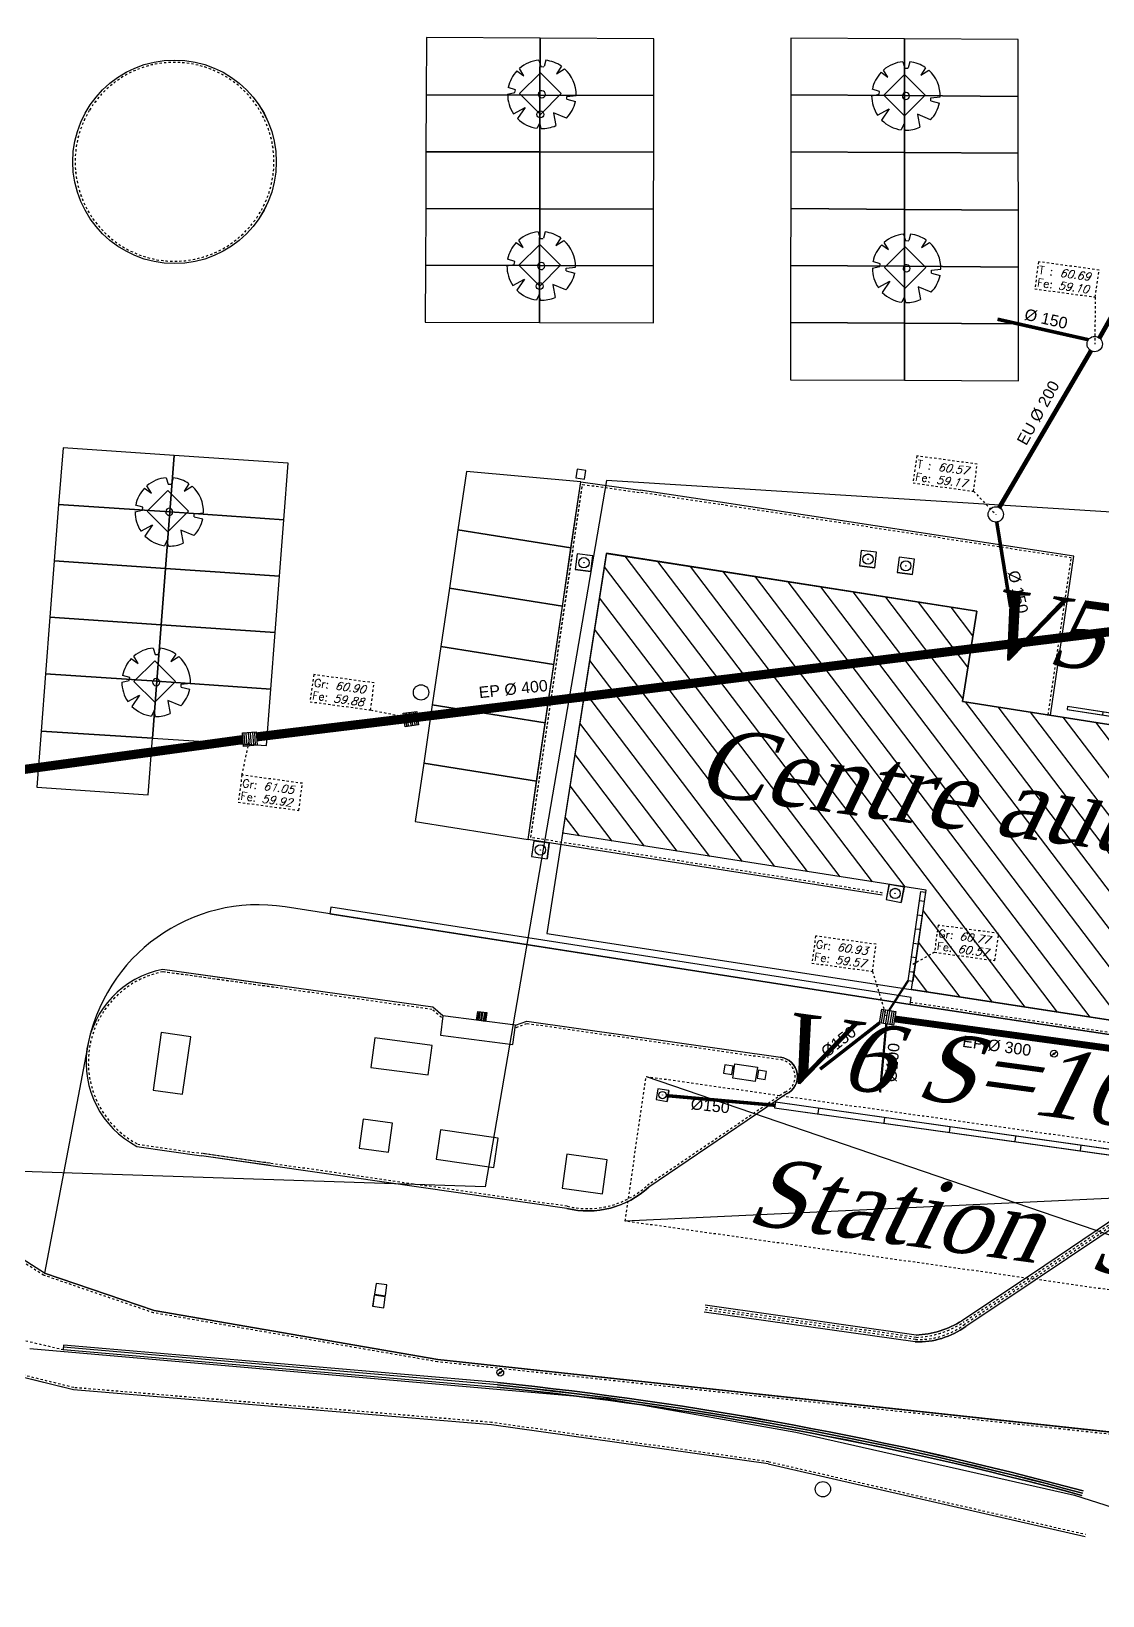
# Model space of a CAD drawing. Header units: metres. Extents: x 19 to 585, y 0 to 337.
# Drawn here: x 355.7 to 402.6, y 74.4 to 142.8 of the extents above; entities that cross this region are included whole.
import ezdxf

# ---------------------------------------------------------------- set-up
doc = ezdxf.new("R2010")
doc.units = ezdxf.units.M
doc.header["$LTSCALE"] = 0.01
doc.linetypes.add('CACHE', pattern=[0.375, 0.25, -0.125])
doc.linetypes.add('FANTOME', pattern=[2.5, 1.25, -0.25, 0.25, -0.25, 0.25, -0.25])
for name, color, linetype in [('BATIMENTS', 1, 'Continuous'), ('DIA', 12, 'Continuous'), ('HACHURES', 7, 'Continuous'), ('PARCELLES', 240, 'Continuous'), ('PARKINGS', 4, 'Continuous'), ('RESEAUX-EU-EP', 131, 'FANTOME'), ('Tempo_Doublon_Point', 7, 'Continuous'), ('TEXTES', 6, 'Continuous'), ('VEGETATION', 70, 'Continuous'), ('VOIRIES', 7, 'Continuous'), ('VOIRIES_temp', 7, 'Continuous')]:
    doc.layers.add(name, color=color, linetype=linetype)
doc.layers.add('CONTOURS', color=10, linetype='Continuous', plot=False)
doc.layers.add('CONTOURS3', color=40, linetype='Continuous', plot=False)
doc.styles.add('2', font='times.ttf', dxfattribs={"oblique": 18})
doc.styles.add('9', font='arial.ttf')
doc.styles.add('ROMANC', font='romanc')
doc.styles.add('ROMANS', font='romans')

# ---------------------------------------------------------------- blocks, each defined once
blk = doc.blocks.new('14')
for p, q in [((0.105, 0.947), (0.105, 0.053)), ((0.263, 0.053), (0.263, 0.947)), ((0.421, 0.947), (0.421, 0.053)), ((0.579, 0.053), (0.579, 0.947)), ((0.737, 0.947), (0.737, 0.053)), ((0.895, 0.053), (0.895, 0.947))]:
    blk.add_line(p, q)
blk.add_lwpolyline([(1, 1), (1, 0), (0, 0), (0, 1)], close=True)
blk = doc.blocks.new('108')
blk.add_circle((0, 0), 0.5)
blk = doc.blocks.new('12')
blk.add_lwpolyline([(0, 0), (1, 0), (1, 1), (0, 1)], close=True)
blk = doc.blocks.new('25')
for p, q in [((0.08, 0.06), (0.38, 0.32)), ((-0.08, -0.06), (-0.38, -0.32))]:
    blk.add_line(p, q)
for radius in [0.5, 0.1]:
    blk.add_circle((0, 0), radius)
blk = doc.blocks.new('18')
at = {"linetype": 'ByBlock'}
for p, q in [((0, 0), (0, 0.375)), ((1, 0), (1, 0.375))]:
    blk.add_line(p, q, dxfattribs=at)
at = {"flags": 128}
for points in [[(0, 0), (0, 1)], [(1, 0), (1, 1)]]:
    blk.add_lwpolyline(points, dxfattribs=at)
blk.add_lwpolyline([(0, 0), (1, 0), (1, 1), (0, 1)], close=True)
for radius in [0.33, 0.0125]:
    blk.add_circle((0.5, 0.5), radius)
blk = doc.blocks.new('116')
blk.add_circle((0, 0), 0.5)
blk = doc.blocks.new('5')
blk.add_circle((0, 0), 0.15)
blk = doc.blocks.new('89')
for p, q in [((-0.062, 0.496), (-0.031, 0.403)), ((0.038, 0.499), (0.016, 0.408)), ((-0.376, 0.33), (-0.272, 0.262)), ((-0.272, 0.262), (-0.342, 0.365)), ((-0.031, 0.403), (0.016, 0.403)), ((0.27, 0.421), (0.204, 0.309)), ((0.204, 0.309), (0.318, 0.386)), ((-0.5, -0.017), (-0.393, 0.01)), ((-0.387, 0.052), (-0.494, 0.08)), ((-0.393, 0.01), (-0.387, 0.052)), ((0.366, -0.016), (0.5, 0.004)), ((-0.402, -0.298), (-0.236, -0.199)), ((-0.236, -0.199), (-0.341, -0.366)), ((0.366, -0.058), (0.366, -0.016)), ((0.366, -0.058), (0.493, -0.085)), ((-0.016, -0.414), (-0.05, -0.498)), ((0.008, -0.5), (-0.016, -0.414)), ((0.373, -0.333), (0.178, -0.262)), ((0.178, -0.267), (0.221, -0.449))]:
    blk.add_line(p, q)
for radius, start, end in [(0.5, 97.1282, 133.1389), (0.5, 57.2576, 85.6909), (0.5, 138.6794, 170.7569), (0.5, 0.5061, 50.5565), (0.052, 90.001, 270.001), (0.052, 269.999, 89.999), (0.5, 181.9896, 216.5435), (0.5, 318.2406, 350.2558), (0.5, 226.9795, 264.292), (0.5, 270.9307, 296.2059)]:
    blk.add_arc((0, 0), radius, start, end)
blk = doc.blocks.new('Ct2')
blk.add_lwpolyline([(0, 0), (2.673, 0), (2.673, 1.195), (0, 1.195)], close=True)
at = {"style": 'ROMANC'}
for s, p in [('T :', (0.068, 0.678)), ('Fe:', (0.068, 0.12))]:
    blk.add_text(s, height=0.35, dxfattribs=at).set_placement(p)
at = {"style": 'ROMANS', "oblique": 18, "flags": 4}
for tag, p in [('TAMPON', (0.996, 0.678)), ('FE', (0.996, 0.118))]:
    blk.add_attdef(tag, p, '', height=0.35, dxfattribs=at)
blk = doc.blocks.new('Gt2')
blk.add_lwpolyline([(0, 0), (2.673, 0), (2.673, 1.195), (0, 1.195)], close=True)
at = {"style": 'ROMANC'}
for s, p in [('Gr:', (0.068, 0.678)), ('Fe:', (0.068, 0.12))]:
    blk.add_text(s, height=0.35, dxfattribs=at).set_placement(p)
at = {"style": 'ROMANS', "oblique": 18, "flags": 4}
for tag, p in [('TAMPON', (0.996, 0.678)), ('FE', (0.996, 0.118))]:
    blk.add_attdef(tag, p, '', height=0.35, dxfattribs=at)

msp = doc.modelspace()

# ---------------------------------------------------------------- hatches: boundary and pattern name
at = {"layer": 'HACHURES'}
h = msp.add_hatch(dxfattribs=at)
h.set_pattern_fill('_USER', color=256, angle=127.23401, style=0, pattern_type=0)
h.set_pattern_definition([(127.23401086, (48295.0689, -734406.4977), (-0.7961708868, -0.6050718296), [])])
h.paths.add_polyline_path([(396.5, 113.498), (397.119, 117.44), (380.921, 119.972), (379, 107.725), (394.904, 105.236), (394.264, 100.892), (410.181, 98.44), (410.9, 102.763), (414.975, 102.186), (416.269, 110.393)])

# ---------------------------------------------------------------- linework, layer by layer
at = {"layer": 'BATIMENTS'}
msp.add_lwpolyline([(410.181, 98.44), (394.264, 100.892), (394.904, 105.236), (379, 107.725), (380.921, 119.972), (397.119, 117.44), (396.5, 113.498), (416.269, 110.393), (414.975, 102.186), (410.9, 102.763)], close=True, dxfattribs=at)
at = {"layer": 'BATIMENTS', "linetype": 'CACHE'}
msp.add_lwpolyline([(415.012, 86.032), (381.737, 90.76), (382.648, 97.089), (415.923, 92.361)], close=True, dxfattribs=at)
at = {"layer": 'CONTOURS'}
msp.add_lwpolyline([(341.639, 173.882), (356.348, 173.882), (356.348, 184.183), (387.119, 184.183), (476.155, 172.831), (475.992, 168.614), (490.278, 167.803), (490.278, 138.125), (454.624, 119.148), (435.114, 119.21), (434.5, 145.519), (417.707, 145.314), (417.912, 120.848), (380.916, 123.165), (375.615, 92.26), (310.379, 94.419)], dxfattribs=at)
at = {"layer": 'CONTOURS3'}
msp.add_lwpolyline([(341.639, 173.882), (356.348, 173.882), (356.348, 184.183), (387.119, 184.183), (476.155, 172.831), (475.992, 168.614), (490.278, 167.803), (490.278, 138.125), (454.624, 119.148), (435.114, 119.21), (434.5, 145.519), (417.707, 145.314), (417.912, 120.848), (380.916, 123.165), (375.615, 92.26), (310.379, 94.419)], dxfattribs=at)
msp.add_lwpolyline([(410.181, 98.44), (394.264, 100.892), (394.904, 105.236), (379, 107.725), (380.921, 119.972), (397.119, 117.44), (396.5, 113.498), (416.269, 110.393), (414.975, 102.186), (410.9, 102.763)], close=True, dxfattribs=at)
at = {"layer": 'CONTOURS3', "linetype": 'CACHE'}
msp.add_lwpolyline([(415.012, 86.032), (381.737, 90.76), (382.648, 97.089), (415.923, 92.361)], close=True, dxfattribs=at)
at = {"layer": 'DIA', "flags": 128}
msp.add_lwpolyline([(378.314, 103.349), (410.181, 98.44), (410.9, 102.763), (414.975, 102.186), (416.269, 110.393), (396.5, 113.498), (397.119, 117.44), (380.923, 119.981), (378.314, 103.349)], close=True, dxfattribs=at)
msp.add_lwpolyline([(366.859, 104.507, 0.40871), (358.184, 98.297), (356.33, 88.482), (361.119, 86.844), (373.538, 84.704), (395.015, 82.389), (416.491, 80.073), (443.818, 93.418), (446.885, 103.498), (439.996, 107.765), (423.522, 111.894), (421.815, 101.521, -0.3409), (421.067, 100.823), (410.364, 97.801), (394.207, 100.242)], format="xyb", close=True, dxfattribs=at)
at = {"layer": 'HACHURES', "flags": 128}
for points in [[(382.648, 97.089), (415.012, 86.032)], [(415.923, 92.361), (381.737, 90.76)]]:
    msp.add_lwpolyline(points, dxfattribs=at)
at = {"layer": 'PARCELLES'}
msp.add_lwpolyline([(355.679, 85.192), (380.975, 82.981), (389.211, 81.528), (401.393, 78.769), (409.128, 76.31), (412.861, 75.496), (416.35, 74.948), (420.357, 74.43), (423.839, 74.371), (427.712, 74.898), (429.705, 75.564), (431.239, 76.064), (437.23, 80.114)], dxfattribs=at)
at = {"layer": 'PARKINGS'}
for points in [[(378.013, 142.518), (373.037, 142.544), (373.027, 140.031), (378.007, 140.018)], [(382.99, 142.491), (378.013, 142.518), (378.007, 140.018), (382.987, 140.005)], [(393.962, 142.486), (388.992, 142.52), (388.988, 140.032), (393.961, 139.998)], [(398.932, 142.452), (393.962, 142.486), (393.961, 139.998), (398.935, 139.963)], [(378.007, 140.018), (373.027, 140.031), (373.017, 137.546), (378.001, 137.533)], [(382.987, 140.005), (378.007, 140.018), (378.001, 137.533), (382.985, 137.52)], [(393.961, 139.998), (388.988, 140.032), (388.984, 137.543), (393.961, 137.509)], [(398.935, 139.963), (393.961, 139.998), (393.961, 137.509), (398.938, 137.475)], [(378.001, 137.533), (373.017, 137.546), (373.007, 135.06), (377.995, 135.047)], [(382.985, 137.52), (378.001, 137.533), (377.995, 135.047), (382.982, 135.034)], [(393.961, 137.509), (388.984, 137.543), (388.98, 135.055), (393.96, 135.021)], [(398.938, 137.475), (393.961, 137.509), (393.96, 135.021), (398.941, 134.986)], [(377.995, 135.047), (373.007, 135.06), (372.997, 132.575), (377.988, 132.561)], [(382.982, 135.034), (377.995, 135.047), (377.988, 132.561), (382.98, 132.548)], [(393.96, 135.021), (388.98, 135.055), (388.976, 132.566), (393.96, 132.532)], [(398.941, 134.986), (393.96, 135.021), (393.96, 132.532), (398.945, 132.498)], [(377.988, 132.561), (372.997, 132.575), (372.987, 130.089), (377.982, 130.076)], [(382.98, 132.548), (377.988, 132.561), (377.982, 130.076), (382.978, 130.063)], [(393.96, 132.532), (388.976, 132.566), (388.972, 130.078), (393.96, 130.043)], [(398.945, 132.498), (393.96, 132.532), (393.96, 130.043), (398.948, 130.009)], [(393.96, 130.043), (388.972, 130.078), (388.968, 127.567), (393.959, 127.544)], [(398.948, 130.009), (393.96, 130.043), (393.959, 127.544), (398.951, 127.521)], [(362.002, 124.256), (357.134, 124.588), (356.943, 122.118), (361.812, 121.786)], [(366.984, 123.917), (362.002, 124.256), (361.812, 121.786), (366.794, 121.447)], [(379.788, 123.104), (374.794, 123.557), (374.419, 121.006), (379.364, 120.218)], [(361.812, 121.786), (356.943, 122.118), (356.751, 119.648), (361.622, 119.316)], [(366.794, 121.447), (361.812, 121.786), (361.622, 119.316), (366.604, 118.977)], [(379.364, 120.218), (374.419, 121.006), (374.043, 118.455), (378.988, 117.666)], [(361.622, 119.316), (356.751, 119.648), (356.56, 117.178), (361.432, 116.846)], [(366.604, 118.977), (361.622, 119.316), (361.432, 116.846), (366.415, 116.507)], [(378.988, 117.666), (374.043, 118.455), (373.668, 115.903), (378.613, 115.115)], [(361.432, 116.846), (356.56, 117.178), (356.368, 114.708), (361.242, 114.376)], [(366.415, 116.507), (361.432, 116.846), (361.242, 114.376), (366.225, 114.037)], [(378.613, 115.115), (373.668, 115.903), (373.292, 113.352), (378.237, 112.563)], [(361.242, 114.376), (356.368, 114.708), (356.173, 112.193), (361.051, 111.883)], [(366.225, 114.037), (361.242, 114.376), (361.051, 111.883), (366.035, 111.567)], [(378.237, 112.563), (373.292, 113.352), (372.917, 110.801), (377.862, 110.012)], [(361.051, 111.883), (356.173, 112.193), (355.983, 109.744), (360.86, 109.405)], [(377.862, 110.012), (372.917, 110.801), (372.541, 108.249), (377.486, 107.461)]]:
    msp.add_lwpolyline(points, close=True, dxfattribs=at)
at = {"layer": 'RESEAUX-EU-EP', "flags": 128}
for points, const_width in [([(402.489, 129.394), (417.04, 155.249)], 0.2), ([(402.005, 129.32), (398.029, 130.218)], 0.156), ([(398.105, 121.979), (402.12, 128.838)], 0.2), ([(397.995, 121.348), (398.599, 117.638)], 0.156), ([(372.65, 112.802), (410.315, 117.455)], 0.4), ([(365.6, 111.943), (372.65, 112.802)], 0.4), ([(365.6, 111.943), (367.735, 112.204)], 0.4), ([(354.729, 110.425), (365.012, 111.826)], 0.4), ([(394.125, 101.29), (393.286, 99.984)], 0.1), ([(392.871, 99.436), (390.265, 97.407)], 0.15), ([(393.161, 99.386), (392.889, 96.388)], 0.1), ([(407.306, 97.724), (393.518, 99.606)], 0.3), ([(383.525, 96.251), (388.28, 95.827)], 0.15)]:
    msp.add_lwpolyline(points, dxfattribs=dict(at, const_width=const_width))
for points in [[(402.31, 131.185), (402.282, 129.131)], [(396.981, 122.691), (397.954, 121.68)], [(370.592, 113.122), (372.417, 112.759)], [(364.965, 110.274), (365.308, 111.874)], [(395.269, 102.521), (394.317, 101.984)], [(392.557, 101.686), (393.148, 99.735)]]:
    msp.add_lwpolyline(points, dxfattribs=at)
at = {"layer": 'Tempo_Doublon_Point'}
msp.add_lwpolyline([(355.679, 85.192), (380.975, 82.981), (389.211, 81.528), (401.393, 78.769), (409.128, 76.31), (412.861, 75.496), (416.35, 74.948), (420.357, 74.43), (423.839, 74.371), (427.712, 74.898), (429.705, 75.564), (431.239, 76.064), (437.23, 80.114)], dxfattribs=at)
at = {"layer": 'VOIRIES', "linetype": 'CACHE', "flags": 128}
for points in [[(365.61, 134.652, 1.029018), (358.282, 139.346)], [(358.282, 139.346, 0.9718), (365.61, 134.652)]]:
    msp.add_lwpolyline(points, format="xyb", dxfattribs=at)
at = {"layer": 'VOIRIES', "flags": 128}
for points in [[(378.025, 139.179), (378.932, 140.089), (378.023, 140.996), (377.116, 140.087)], [(393.959, 139.111), (394.866, 140.02), (393.956, 140.928), (393.049, 140.018)], [(377.996, 131.668), (378.903, 132.577), (377.994, 133.484), (377.086, 132.575)], [(393.988, 131.57), (394.896, 132.479), (393.986, 133.386), (393.079, 132.477)], [(361.721, 120.914), (362.628, 121.823), (361.719, 122.73), (360.812, 121.821)], [(361.147, 113.461), (362.054, 114.371), (361.145, 115.278), (360.238, 114.368)]]:
    msp.add_lwpolyline(points, close=True, dxfattribs=at)
for points in [[(392.98, 105.016), (377.491, 107.46), (379.788, 123.104), (382.385, 122.738)], [(368.858, 104.498), (368.812, 104.202)], [(394.207, 100.242), (410.364, 97.801)], [(379.18, 91.309), (363.198, 93.621)], [(366.199, 93.187), (363.198, 93.621)], [(376.145, 83.594), (357.144, 85.239)], [(387.997, 80.135), (401.861, 76.961)]]:
    msp.add_lwpolyline(points, dxfattribs=at)
at = {"layer": 'VOIRIES', "linetype": 'CACHE', "flags": 128}
for points in [[(392.996, 105.114), (377.604, 107.543), (379.873, 122.991), (382.371, 122.639)], [(394.222, 100.34), (410.378, 97.9)], [(379.195, 91.408), (363.212, 93.72)], [(366.201, 93.288), (363.212, 93.72)], [(346.744, 87.602), (357.135, 85.14)], [(388.019, 80.233), (401.883, 77.059)]]:
    msp.add_lwpolyline(points, dxfattribs=at)
at = {"layer": 'VOIRIES', "linetype": 'CACHE'}
for points in [[(400.246, 112.909), (401.258, 119.773), (385.883, 122.113), (382.37, 122.639)], [(388.011, 80.234), (375.891, 81.953), (357.608, 83.476), (346.432, 86.236), (330.214, 87.748), (311.744, 87.561), (306.144, 87.697), (300.807, 88.193), (276.46, 90.862), (270.142, 91.957), (259.939, 94.457)], [(444.055, 93.872), (443.901, 93.347), (426.502, 84.866), (423.817, 83.571), (416.509, 79.971), (373.525, 84.605), (361.094, 86.747), (356.287, 88.391), (351.858, 91.213)]]:
    msp.add_lwpolyline(points, dxfattribs=at)
at = {"layer": 'VOIRIES'}
for points in [[(400.345, 112.894), (401.372, 119.857), (385.898, 122.211), (382.385, 122.738)], [(368.812, 104.202), (394.207, 100.242), (394.253, 100.538), (368.858, 104.498)], [(387.997, 80.135), (375.88, 81.853), (357.591, 83.377), (346.415, 86.137), (330.21, 87.648), (311.743, 87.461), (306.139, 87.597), (300.797, 88.094), (276.446, 90.763), (270.122, 91.859), (259.915, 94.36)], [(443.959, 93.9), (443.818, 93.418), (426.458, 84.956), (423.773, 83.661), (416.491, 80.073), (373.538, 84.704), (361.119, 86.844), (356.33, 88.482), (351.912, 91.297)], [(376.152, 83.694), (357.152, 85.339), (357.135, 85.14), (376.134, 83.495)]]:
    msp.add_lwpolyline(points, dxfattribs=at)
for points in [[(373.763, 99.743), (373.322, 100.116), (361.491, 101.77, 0.709694), (360.371, 94.03), (363.198, 93.621)], [(366.373, 101.088), (361.491, 101.77, 0.709694), (360.371, 94.03), (363.198, 93.621)], [(376.933, 99.327), (377.431, 99.513), (388.536, 97.928, -0.745496), (388.789, 96.321), (382.768, 92.241, -0.247321), (379.18, 91.309, 1.7208)], [(407.302, 93.32), (402.514, 90.079), (399.681, 88.174), (396.64, 86.151, -0.166174), (394.431, 85.477), (385.188, 86.783)], [(407.134, 93.569), (402.346, 90.327), (399.515, 88.424), (396.474, 86.401, -0.130234), (394.473, 85.774), (385.23, 87.08)]]:
    msp.add_lwpolyline(points, format="xyb", dxfattribs=at)
at = {"layer": 'VOIRIES', "linetype": 'CACHE'}
for points in [[(373.698, 99.667), (373.279, 100.021), (361.494, 101.669, 0.706582), (360.402, 94.126), (363.212, 93.72)], [(366.371, 100.987), (361.494, 101.669, 0.706582), (360.402, 94.126), (363.212, 93.72)], [(376.968, 99.233), (377.442, 99.41), (388.522, 97.829, -0.74949), (388.74, 96.408), (382.706, 92.32, -0.24781), (379.203, 91.407, -0.24781)], [(407.246, 93.403), (402.458, 90.162), (399.626, 88.257), (396.583, 86.233, -0.165922), (394.44, 85.577), (385.202, 86.882)], [(407.19, 93.486), (402.402, 90.244), (399.571, 88.341), (396.528, 86.317, -0.130874), (394.468, 85.674), (385.216, 86.981)]]:
    msp.add_lwpolyline(points, format="xyb", dxfattribs=at)
at = {"layer": 'VOIRIES', "flags": 128}
for points in [[(376.145, 83.594, -0.040492), (401.752, 78.856, -0.040492)], [(376.155, 83.694, -0.040492), (401.778, 78.953, -0.040492)], [(376.134, 83.495, -0.040492), (401.726, 78.76, -1.996302)]]:
    msp.add_lwpolyline(points, format="xyb", dxfattribs=at)
at = {"layer": 'VOIRIES_temp'}
for p, q in [((378.023, 140.996), (377.116, 140.087)), ((378.932, 140.089), (378.023, 140.996)), ((393.956, 140.928), (393.049, 140.018)), ((394.866, 140.02), (393.956, 140.928)), ((378.025, 139.179), (377.116, 140.087)), ((378.025, 139.179), (378.932, 140.089)), ((393.959, 139.111), (393.049, 140.018)), ((393.959, 139.111), (394.866, 140.02)), ((377.994, 133.484), (377.086, 132.575)), ((378.903, 132.577), (377.994, 133.484)), ((393.986, 133.386), (393.079, 132.477)), ((394.896, 132.479), (393.986, 133.386)), ((377.996, 131.668), (377.086, 132.575)), ((377.996, 131.668), (378.903, 132.577)), ((393.988, 131.57), (393.079, 132.477)), ((393.988, 131.57), (394.896, 132.479)), ((379.636, 123.65), (379.582, 123.274)), ((379.582, 123.274), (379.958, 123.221)), ((380.011, 123.596), (379.636, 123.65)), ((379.958, 123.221), (380.011, 123.596)), ((361.719, 122.73), (360.812, 121.821)), ((362.628, 121.823), (361.719, 122.73)), ((377.491, 107.46), (379.788, 123.104)), ((379.788, 123.104), (382.385, 122.738)), ((385.898, 122.211), (382.385, 122.738)), ((401.372, 119.857), (385.898, 122.211)), ((361.721, 120.914), (360.812, 121.821)), ((361.721, 120.914), (362.628, 121.823)), ((379.634, 119.951), (379.544, 119.268)), ((380.317, 119.861), (379.634, 119.951)), ((380.317, 119.861), (379.634, 119.951)), ((380.227, 119.178), (380.317, 119.861)), ((392.063, 120.098), (391.984, 119.422)), ((392.739, 120.02), (392.063, 120.098)), ((392.739, 120.02), (392.063, 120.098)), ((392.661, 119.343), (392.739, 120.02)), ((393.721, 119.81), (393.632, 119.135)), ((394.396, 119.721), (393.721, 119.81)), ((394.396, 119.721), (393.721, 119.81)), ((400.345, 112.894), (401.372, 119.857)), ((379.544, 119.268), (380.227, 119.178)), ((380.227, 119.178), (379.544, 119.268)), ((391.984, 119.422), (392.661, 119.343)), ((392.661, 119.343), (391.984, 119.422)), ((393.632, 119.135), (394.307, 119.046)), ((394.307, 119.046), (393.632, 119.135)), ((394.307, 119.046), (394.396, 119.721)), ((361.145, 115.278), (360.238, 114.368)), ((362.054, 114.371), (361.145, 115.278)), ((361.147, 113.461), (360.238, 114.368)), ((361.147, 113.461), (362.054, 114.371)), ((372.025, 112.978), (372.615, 113.058)), ((372.106, 112.388), (372.025, 112.978)), ((372.091, 112.955), (372.163, 112.428)), ((372.256, 112.441), (372.185, 112.968)), ((372.278, 112.98), (372.35, 112.453)), ((372.443, 112.466), (372.371, 112.993)), ((372.464, 113.006), (372.536, 112.479)), ((372.629, 112.491), (372.557, 113.018)), ((372.615, 113.058), (372.695, 112.468)), ((401.097, 113.276), (401.077, 113.147)), ((401.077, 113.147), (415.929, 110.84)), ((415.949, 110.969), (401.097, 113.276)), ((372.695, 112.468), (372.106, 112.388)), ((364.989, 112.122), (365.582, 112.168)), ((365.035, 111.529), (364.989, 112.122)), ((365.628, 111.575), (365.035, 111.529)), ((365.054, 112.095), (365.095, 111.565)), ((365.188, 111.572), (365.147, 112.103)), ((365.241, 112.11), (365.282, 111.58)), ((365.376, 111.587), (365.335, 112.117)), ((365.429, 112.124), (365.47, 111.594)), ((365.563, 111.601), (365.522, 112.132)), ((365.582, 112.168), (365.628, 111.575)), ((392.98, 105.016), (377.491, 107.46)), ((377.731, 107.389), (377.634, 106.704)), ((377.731, 107.389), (377.634, 106.704)), ((378.416, 107.292), (377.731, 107.389)), ((378.318, 106.607), (378.416, 107.292)), ((378.416, 107.292), (378.318, 106.607)), ((377.634, 106.704), (378.318, 106.607)), ((393.281, 105.491), (393.153, 104.83)), ((393.281, 105.491), (393.153, 104.83)), ((393.942, 105.363), (393.281, 105.491)), ((393.153, 104.83), (393.814, 104.702)), ((393.814, 104.702), (393.942, 105.363)), ((393.942, 105.363), (393.814, 104.702)), ((394.118, 101.275), (394.678, 105.186)), ((394.882, 105.157), (394.321, 101.246)), ((394.812, 104.748), (394.63, 104.774)), ((394.678, 105.186), (394.882, 105.157)), ((368.858, 104.498), (368.812, 104.202)), ((368.812, 104.202), (394.207, 100.242)), ((394.253, 100.538), (368.858, 104.498)), ((394.541, 104.156), (394.724, 104.13)), ((394.635, 103.512), (394.453, 103.538)), ((394.364, 102.92), (394.546, 102.894)), ((394.458, 102.276), (394.276, 102.302)), ((373.322, 100.116), (361.491, 101.77)), ((366.373, 101.088), (361.491, 101.77)), ((394.187, 101.685), (394.369, 101.658)), ((394.321, 101.246), (394.118, 101.275)), ((373.763, 99.743), (373.322, 100.116)), ((375.236, 99.545), (375.286, 99.937)), ((375.286, 99.937), (375.678, 99.887)), ((392.87, 99.435), (392.971, 100.037)), ((393.029, 99.995), (392.939, 99.456)), ((392.971, 100.037), (393.573, 99.937)), ((393.034, 99.44), (393.124, 99.979)), ((393.219, 99.963), (393.129, 99.424)), ((393.224, 99.409), (393.314, 99.947)), ((393.409, 99.931), (393.319, 99.393)), ((393.573, 99.937), (393.473, 99.334)), ((394.207, 100.242), (394.253, 100.538)), ((394.207, 100.242), (410.364, 97.801)), ((373.763, 99.743), (373.652, 98.9)), ((376.933, 99.327), (373.763, 99.743)), ((375.628, 99.495), (375.236, 99.545)), ((375.325, 99.911), (375.28, 99.56)), ((375.342, 99.553), (375.387, 99.903)), ((375.448, 99.895), (375.404, 99.545)), ((375.466, 99.537), (375.51, 99.887)), ((375.572, 99.879), (375.528, 99.529)), ((375.59, 99.521), (375.634, 99.871)), ((375.678, 99.887), (375.628, 99.495)), ((376.823, 98.484), (376.933, 99.327)), ((376.933, 99.327), (377.431, 99.513)), ((377.431, 99.513), (388.536, 97.928)), ((393.473, 99.334), (392.87, 99.435)), ((393.415, 99.377), (393.504, 99.915)), ((361.434, 99.004), (361.081, 96.492)), ((362.722, 98.823), (361.434, 99.004)), ((362.368, 96.311), (362.722, 98.823)), ((370.774, 98.775), (370.604, 97.486)), ((373.289, 98.443), (370.774, 98.775)), ((373.652, 98.9), (376.823, 98.484)), ((373.119, 97.154), (373.289, 98.443)), ((400.479, 98.065), (400.385, 97.99)), ((400.527, 98.101), (400.621, 98.176)), ((370.604, 97.486), (373.119, 97.154)), ((386.093, 97.596), (386.04, 97.232)), ((386.04, 97.232), (386.404, 97.18)), ((386.457, 97.544), (386.093, 97.596)), ((386.404, 97.18), (386.457, 97.544)), ((386.445, 97.01), (386.54, 97.646)), ((386.54, 97.646), (387.526, 97.499)), ((387.526, 97.499), (387.431, 96.863)), ((387.57, 97.368), (387.51, 97.016)), ((387.922, 97.308), (387.57, 97.368)), ((387.862, 96.956), (387.922, 97.308)), ((383.169, 96.552), (383.09, 96.076)), ((383.169, 96.552), (383.09, 96.076)), ((383.645, 96.473), (383.169, 96.552)), ((387.431, 96.863), (386.445, 97.01)), ((387.51, 97.016), (387.862, 96.956)), ((361.081, 96.492), (362.368, 96.311)), ((388.789, 96.321), (382.768, 92.241)), ((383.09, 96.076), (383.567, 95.997)), ((383.567, 95.997), (383.645, 96.473)), ((383.645, 96.473), (383.567, 95.997)), ((388.307, 95.959), (388.273, 95.72)), ((406.474, 93.404), (388.307, 95.959)), ((370.273, 95.223), (370.098, 93.951)), ((371.546, 95.048), (370.273, 95.223)), ((388.273, 95.72), (406.44, 93.164)), ((390.182, 95.464), (390.213, 95.678)), ((393.083, 95.275), (393.053, 95.06)), ((371.371, 93.775), (371.546, 95.048)), ((373.66, 94.755), (373.47, 93.469)), ((376.179, 94.384), (373.66, 94.755)), ((395.923, 94.656), (395.953, 94.871)), ((398.824, 94.467), (398.794, 94.253)), ((360.371, 94.03), (363.198, 93.621)), ((360.371, 94.03), (363.198, 93.621)), ((370.098, 93.951), (371.371, 93.775)), ((375.989, 93.098), (376.179, 94.384)), ((401.664, 93.849), (401.694, 94.063)), ((379.18, 91.309), (363.198, 93.621)), ((366.199, 93.187), (363.198, 93.621)), ((373.47, 93.469), (375.989, 93.098)), ((379.181, 93.686), (378.979, 92.2)), ((380.951, 93.446), (379.181, 93.686)), ((380.749, 91.96), (380.951, 93.446)), ((407.134, 93.569), (402.346, 90.327)), ((407.302, 93.32), (402.514, 90.079)), ((378.979, 92.2), (380.749, 91.96)), ((356.33, 88.482), (351.912, 91.297)), ((402.346, 90.327), (399.515, 88.424)), ((402.514, 90.079), (399.681, 88.174)), ((361.119, 86.844), (356.33, 88.482)), ((399.515, 88.424), (396.474, 86.401)), ((370.835, 88.037), (370.769, 87.563)), ((371.309, 87.97), (370.835, 88.037)), ((371.242, 87.497), (371.309, 87.97)), ((399.681, 88.174), (396.64, 86.151)), ((370.752, 87.519), (370.685, 87.038)), ((370.685, 87.038), (371.167, 86.971)), ((371.234, 87.452), (370.752, 87.519)), ((370.769, 87.563), (371.242, 87.497)), ((371.167, 86.971), (371.234, 87.452)), ((394.473, 85.774), (385.23, 87.08)), ((373.538, 84.704), (361.119, 86.844)), ((394.431, 85.477), (385.188, 86.783)), ((357.591, 83.377), (346.415, 86.137)), ((357.152, 85.339), (357.135, 85.14)), ((357.135, 85.14), (376.134, 83.495)), ((376.145, 83.594), (357.144, 85.239)), ((376.152, 83.694), (357.152, 85.339)), ((416.491, 80.073), (373.538, 84.704)), ((376.291, 84.148), (376.385, 84.222)), ((376.243, 84.111), (376.149, 84.037)), ((375.88, 81.853), (357.591, 83.377)), ((387.997, 80.135), (375.88, 81.853)), ((387.997, 80.135), (401.861, 76.961))]:
    msp.add_line(p, q, dxfattribs=at)
at = {"layer": 'VOIRIES_temp', "linetype": 'CACHE'}
for p, q in [((377.604, 107.543), (379.873, 122.991)), ((379.873, 122.991), (382.371, 122.639)), ((385.883, 122.113), (382.37, 122.639)), ((401.258, 119.773), (385.883, 122.113)), ((400.246, 112.909), (401.258, 119.773)), ((392.996, 105.114), (377.604, 107.543)), ((373.279, 100.021), (361.494, 101.669)), ((366.371, 100.987), (361.494, 101.669)), ((373.698, 99.667), (373.279, 100.021)), ((394.222, 100.34), (410.378, 97.9)), ((376.968, 99.233), (377.442, 99.41)), ((377.442, 99.41), (388.522, 97.829)), ((388.74, 96.408), (382.706, 92.32)), ((360.402, 94.126), (363.212, 93.72)), ((360.402, 94.126), (363.212, 93.72)), ((379.195, 91.408), (363.212, 93.72)), ((366.201, 93.288), (363.212, 93.72)), ((407.19, 93.486), (402.402, 90.244)), ((407.246, 93.403), (402.458, 90.162)), ((356.287, 88.391), (351.858, 91.213)), ((402.402, 90.244), (399.571, 88.341)), ((402.458, 90.162), (399.626, 88.257)), ((361.094, 86.747), (356.287, 88.391)), ((399.571, 88.341), (396.528, 86.317)), ((399.626, 88.257), (396.583, 86.233)), ((346.744, 87.602), (357.135, 85.14)), ((394.468, 85.674), (385.216, 86.981)), ((373.525, 84.605), (361.094, 86.747)), ((394.44, 85.577), (385.202, 86.882)), ((357.608, 83.476), (346.432, 86.236)), ((416.509, 79.971), (373.525, 84.605)), ((375.891, 81.953), (357.608, 83.476)), ((388.011, 80.234), (375.891, 81.953)), ((388.019, 80.233), (401.883, 77.059))]:
    msp.add_line(p, q, dxfattribs=at)
at = {"layer": 'VOIRIES_temp', "linetype": 'ByBlock'}
for p, q in [((380.317, 119.861), (380.061, 119.895)), ((392.739, 120.02), (392.486, 120.049)), ((380.227, 119.178), (379.971, 119.212)), ((392.661, 119.343), (392.407, 119.373)), ((394.396, 119.721), (394.143, 119.754)), ((394.307, 119.046), (394.054, 119.079)), ((377.731, 107.389), (377.695, 107.132)), ((378.416, 107.292), (378.379, 107.035)), ((393.281, 105.491), (393.233, 105.243)), ((393.942, 105.363), (393.894, 105.115)), ((383.169, 96.552), (383.14, 96.374)), ((383.645, 96.473), (383.616, 96.295))]:
    msp.add_line(p, q, dxfattribs=at)
at = {"layer": 'VOIRIES_temp'}
for centre, radius in [((362.014, 137.104), 4.453), ((378.025, 139.179), 0.15), ((377.996, 131.668), 0.15), ((402.282, 129.131), 0.335), ((397.954, 121.68), 0.335), ((379.931, 119.565), 0.227), ((392.362, 119.721), 0.225), ((379.931, 119.565), 0.00861), ((392.362, 119.721), 0.00851), ((394.014, 119.428), 0.225), ((394.014, 119.428), 0.00851), ((372.802, 113.891), 0.335), ((378.025, 106.998), 0.228), ((378.025, 106.998), 0.00864), ((393.547, 105.096), 0.222), ((393.547, 105.096), 0.00842), ((400.503, 98.083), 0.15), ((400.503, 98.083), 0.03), ((383.368, 96.275), 0.159), ((383.368, 96.275), 0.00603), ((376.267, 84.13), 0.15), ((376.267, 84.13), 0.03), ((390.388, 79.032), 0.335)]:
    msp.add_circle(centre, radius, dxfattribs=at)
at = {"layer": 'VOIRIES_temp', "linetype": 'CACHE'}
for centre, radius, start, end in [((362.014, 137.104), 4.353, 325.71836, 148.99583), ((362.014, 137.104), 4.353, 148.99583, 325.71836), ((362.284, 97.704), 4.043, 101.27944, 242.25673), ((362.284, 97.704), 4.043, 101.27944, 242.25673), ((388.423, 97.087), 0.749, 295.01453, 82.41932), ((380.09, 95.18), 3.876, 256.77839, 312.45077), ((394.291, 89.863), 4.193, 272.42383, 302.24845), ((394.55, 89.045), 3.47, 268.18506, 305.86823)]:
    msp.add_arc(centre, radius, start, end, dxfattribs=at)
at = {"layer": 'VOIRIES_temp'}
for centre, radius, start, end in [((362.284, 97.704), 4.143, 101.04363, 242.49595), ((362.284, 97.704), 4.143, 101.04363, 242.49595), ((388.423, 97.087), 0.849, 295.56891, 82.38646), ((380.09, 95.18), 3.976, 256.77839, 312.34518), ((394.291, 89.863), 4.093, 272.55128, 302.23176), ((394.55, 89.045), 3.57, 268.09715, 305.83655), ((359.746, -76.618), 161.05, 74.88072, 84.15574), ((359.746, -76.618), 161.15, 74.88072, 84.15574), ((359.746, -76.618), 160.95, 74.88072, 84.15574)]:
    msp.add_arc(centre, radius, start, end, dxfattribs=at)

# ---------------------------------------------------------------- block references
at = {"layer": 'RESEAUX-EU-EP', "rotation": 352.2340108679559}
for p, values in [((399.661, 131.546), {'FE': '59.10', 'TAMPON': '60.69'}), ((394.332, 123.052), {'FE': '59.17', 'TAMPON': '60.57'})]:
    msp.add_blockref('Ct2', p, dxfattribs=at).add_auto_attribs(values)
at = {"layer": 'RESEAUX-EU-EP'}
ref = msp.add_blockref('Gt2', (367.943, 113.483), dxfattribs=dict(at, rotation=352.2340108679559))
ref.add_attrib('TAMPON', '60.90', (369.021, 114.021), dxfattribs={"layer": '0', "linetype": 'Continuous', "height": 0.35, "rotation": 352.23401, "style": 'ROMANS', "oblique": 18, "flags": 4})
ref.add_attrib('FE', '59.88', (368.946, 113.466), dxfattribs={"layer": '0', "linetype": 'Continuous', "height": 0.35, "rotation": 352.23401, "style": 'ROMANS', "oblique": 18, "flags": 4})
ref = msp.add_blockref('Gt2', (364.803, 109.09), dxfattribs=dict(at, rotation=352.2340108679559))
ref.add_attrib('TAMPON', '61.05', (365.882, 109.628), dxfattribs={"layer": '0', "linetype": 'Continuous', "height": 0.35, "rotation": 352.23401, "style": 'ROMANS', "oblique": 18, "flags": 4})
ref.add_attrib('FE', '59.92', (365.806, 109.073), dxfattribs={"layer": '0', "linetype": 'Continuous', "height": 0.35, "rotation": 352.23401, "style": 'ROMANS', "oblique": 18, "flags": 4})
ref = msp.add_blockref('Gt2', (395.269, 102.521), dxfattribs=dict(at, rotation=352.2340108679559))
ref.add_attrib('TAMPON', '60.77', (396.347, 103.059), dxfattribs={"layer": '0', "linetype": 'Continuous', "height": 0.35, "rotation": 352.23401, "style": 'ROMANS', "oblique": 18, "flags": 4})
ref.add_attrib('FE', '60.57', (396.272, 102.504), dxfattribs={"layer": '0', "linetype": 'Continuous', "height": 0.35, "rotation": 352.23401, "style": 'ROMANS', "oblique": 18, "flags": 4})
ref = msp.add_blockref('Gt2', (389.908, 102.047), dxfattribs=dict(at, rotation=352.2340108679559))
ref.add_attrib('TAMPON', '60.93', (390.986, 102.585), dxfattribs={"layer": '0', "linetype": 'Continuous', "height": 0.35, "rotation": 352.23401, "style": 'ROMANS', "oblique": 18, "flags": 4})
ref.add_attrib('FE', '59.57', (390.911, 102.03), dxfattribs={"layer": '0', "linetype": 'Continuous', "height": 0.35, "rotation": 352.23401, "style": 'ROMANS', "oblique": 18, "flags": 4})
at = {"layer": 'VEGETATION', "xscale": 3.000000000001676, "yscale": 3.000000000000154, "zscale": 3, "rotation": 357.8440070338004}
for p in [(378.089, 140.056), (394.022, 139.987), (378.06, 132.544), (394.052, 132.446), (361.785, 121.79), (361.211, 114.337)]:
    msp.add_blockref('89', p, dxfattribs=at)
at = {"layer": 'VOIRIES'}
for name, p, xscale, yscale, zscale, rotation in [('108', (362.014, 137.104), 8.906356855772675, 8.906356855790197, 8.90635685578475, 357.8440070348512), ('116', (402.282, 129.131), 0.6699999999970867, 0.6700000000127703, 0.6700000000000017, 357.8440070300223), ('12', (379.958, 123.221), 0.379502004368984, 0.3795020043904371, 0.3795020043865307, 81.8633990451164), ('116', (397.954, 121.68), 0.6699999999970867, 0.6700000000127703, 0.6700000000000017, 357.8440070300223), ('18', (380.227, 119.178), 0.6885816711755799, 0.6885816711874492, 0.6885816711955215, 82.52671069057803), ('18', (392.661, 119.343), 0.68111850557816, 0.681118505599488, 0.6811185056075146, 83.36867013916972), ('18', (394.307, 119.046), 0.6806704087087961, 0.6806704087648442, 0.6806704087631772, 82.47110814823348), ('116', (372.802, 113.891), 0.6699999999970867, 0.6700000000127703, 0.6700000000000017, 357.8440070300223), ('14', (372.615, 113.058), 0.5950345075528889, 0.5950345075399761, 0.5950345075505723, 187.7538358321752), ('14', (415.929, 110.84), 15.02925816119309, -0.1301125557799314, 15.02925816118992, 171.1700795570295), ('14', (365.582, 112.168), 0.5950071554488805, 0.5950071554689056, 0.595007155464863, 184.4080157848963), ('18', (378.416, 107.292), 0.6915232701551522, 0.6915232701575461, 0.6915232701573828, 171.9050959907303), ('18', (393.942, 105.363), 0.6736027747654839, 0.6736027747684877, 0.673602774772128, 169.0235368170786), ('14', (394.321, 101.246), 3.950753326641744, 0.2058169975353095, 3.950753326638178, 81.84536603082171), ('14', (375.236, 99.545), 0.3949272330248749, 0.3949272330212928, 0.3949272330326465, 352.7553606362826), ('14', (393.573, 99.937), 0.6105341208023934, 0.6105341208171869, 0.610534120807138, 170.5375873992726), ('12', (376.933, 99.327), 3.198102499668502, 0.8500000000056694, 3.198102499653942, 172.5262086778065), ('12', (361.434, 99.004), 2.53694730459263, 1.299999999987911, 2.536947304607786, 261.9844398606051), ('12', (373.289, 98.443), 2.536957197695858, 1.299999999987911, 2.536957197703387, 172.4800233468144), ('25', (400.503, 98.083), 0.2999999999865003, 0.2999999999884663, 0.2999999999999972, 357.84400702956), ('12', (386.457, 97.544), 0.3680351759961957, 0.3680351759829943, 0.3680351759938034, 171.7875795008487), ('12', (387.431, 96.863), 0.9970023841749817, -0.6433130787918386, 0.9970023841654836, 171.5445495105498), ('12', (387.922, 97.308), 0.3570916870624712, 0.3570916870669381, 0.3570916870532912, 170.3078389263555), ('18', (383.645, 96.473), 0.4826018622390666, 0.4826018622259379, 0.4826018622280799, 170.6101028254545), ('14', (388.307, 95.959), 18.3458838185386, -0.2421509068226634, 18.34588381852545, 351.9923381535933), ('12', (371.371, 93.775), 1.284516074468859, 1.284516074490594, 1.284516074501781, 82.15944487153789), ('12', (376.179, 94.384), 2.545784510918609, 1.299999999987911, 2.545784510913279, 171.6133933299793), ('12', (380.951, 93.446), 1.786283258808542, 1.499999999999625, 1.786283258818727, 172.2587078185408), ('12', (370.769, 87.563), 0.4779764712770044, 0.4779764712731081, 0.4779764712775574, 351.9790409440765), ('12', (371.167, 86.971), 0.4862104955700616, 0.4862104956121097, 0.4862104956236664, 82.08761103507321), ('25', (376.267, 84.13), 0.2999999999865003, 0.2999999999884663, 0.2999999999999972, 357.84400702956), ('116', (390.388, 79.032), 0.6699999999970867, 0.6700000000127703, 0.6700000000000017, 357.8440070300223)]:
    msp.add_blockref(name, p, dxfattribs=dict(at, xscale=xscale, yscale=yscale, zscale=zscale, rotation=rotation))
at = {"layer": 'VOIRIES', "rotation": 357.8440070337946}
for p in [(378.025, 139.179), (377.996, 131.668)]:
    msp.add_blockref('5', p, dxfattribs=at)

# ---------------------------------------------------------------- texts
at = {"layer": 'DIA', "style": '2', "oblique": 18}
for s, p in [('V5 S=513m²', (396.896, 115.569)), ('V6 S=1630m²', (387.741, 97.046))]:
    msp.add_text(s, height=3, rotation=352.23401, dxfattribs=at).set_placement(p)
at = {"layer": 'RESEAUX-EU-EP', "style": '9'}
for s, rotation, p in [('%%C 150', 347.2683, (399.175, 130.205)), ('EU %%C 200', 61.19098, (399.286, 124.657)), ('%%C 150', 282.95144, (398.477, 119.159)), ('EP %%C 400', 6.03472, (375.358, 113.636)), ('%%C150', 37.90368, (390.551, 97.888)), ('EP %%C 300', 352.22892, (396.466, 98.387)), ('%%C100', 84.81894, (393.597, 96.825)), ('%%C150', 353.73427, (384.583, 95.656))]:
    msp.add_text(s, height=0.5, rotation=rotation, dxfattribs=at).set_placement(p)
at = {"layer": 'TEXTES', "style": '2', "oblique": 18}
for s, p in [('Centre auto', (384.705, 109.468)), ('Station  Service', (386.95, 90.657))]:
    msp.add_text(s, height=3, rotation=352.23401, dxfattribs=at).set_placement(p)

doc.saveas('drawing.dxf')
